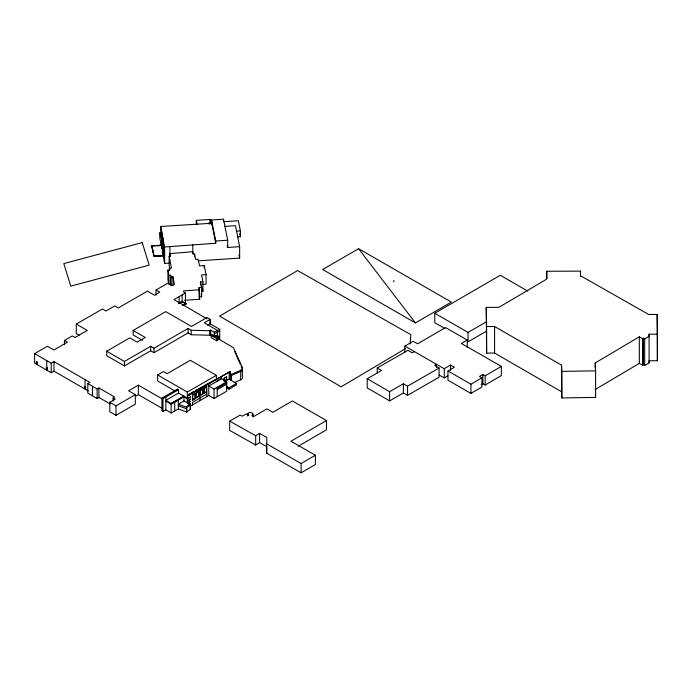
<?xml version="1.0" encoding="UTF-8"?>
<svg xmlns="http://www.w3.org/2000/svg" width="692" height="692" viewBox="0 0 692 692"><rect width="100%" height="100%" fill="white"/><g stroke="black" fill="none" stroke-linecap="round" stroke-linejoin="round"><path stroke-width="1.04" d="M210.714 330.145L209.659 330.75L191.226 330.266L188.068 328.44L188.068 332.921L191.226 334.746L209.659 335.231L210.714 334.625L210.714 330.145L214.295 332.212L217.409 330.439L217.418 336.84M482.843 374.484L482.843 383.697L485.135 385.02L485.135 375.808L482.843 374.484L479.478 376.439L481.909 377.832L481.909 387.044L470.932 393.411L447.975 380.211L447.975 370.998L454.384 367.27L450.561 365.056L444.264 368.706L436.496 364.329L436.496 367.391L436.496 364.329L404.872 346.087L404.872 352.228M253.004 413.894L251.853 415.338L253.826 416.463L266.904 408.868L272.864 412.285L292.37 400.971L326.494 420.563L290.925 441.211L315.37 455.241L315.37 464.522L301.107 472.809L266.688 453.139L266.775 437.387L259.578 433.356L255.677 435.735L255.677 445.008L229.683 430.398L229.683 421.125L240.115 415.105L242.235 416.169L246.049 414.015L248.774 415.347L247.658 413.98C248.48 412.025 252.078 412.025 253.004 413.894L253.004 416.982M266.688 453.139L266.757 447.741M410.105 343.959L410.858 334.668L297.595 270.572L219.58 316.114L341.147 386.811L405.296 348.777M393.809 280.502L393.809 281.834M171.106 412.977L171.106 403.488L165.846 400.348L178.527 393.03L178.527 389.734L165.846 397.052L165.846 409.828L171.106 412.977L178.337 408.946L186.754 412.077L186.754 407.095L190.205 404.154L186.563 407.017L186.563 412M186.754 412.077L190.369 409.223L190.369 404.249M255.677 445.008L259.578 442.629L259.578 433.356M214.044 398.54L214.044 389.06L208.785 386.015L221.561 378.775L226.717 381.75L226.717 391.231L214.044 398.54L208.785 395.495L208.785 383.74L187.298 395.824L230.324 371.431L187.662 396.032L187.662 403.055L190.205 404.413L186.563 407.277L178.337 404.214L184.003 400.945L187.662 403.055M192.437 400.192L195.3 398.488L195.3 393.203L192.437 394.907L192.437 400.192L195.3 398.488M188.838 404.586L190.542 403.955M190.049 406.368L208.785 395.495M595.215 368.248L595.215 362.928L639.322 336.822L642.574 338.656L643.396 338.172L644.684 338.907L649.113 336.295L649.087 334.184L657.4 334.158L657.4 360.722L649.087 360.748L649.113 362.859L644.684 365.471L643.396 364.736L642.574 365.22L639.322 363.387L595.215 389.492M404.872 346.087L413.185 341.277L417.579 343.812L445.527 327.575L467.264 340.023L461.339 343.474L501.337 366.379L501.337 375.592L485.135 385.02M298.217 446.253L326.494 429.836L326.494 420.563M301.107 472.809L301.107 463.528L315.37 455.241M485.135 375.808L501.337 366.379M142.457 340.326L133.132 334.937L133.132 330.456L145.259 337.462L137.172 342.133L129.793 337.869L106.698 351.207L106.698 355.688L124.448 365.93L150.692 350.775L154.005 352.686L154.005 348.206L188.068 328.44M154.005 352.686L188.068 332.921M358.568 248.705L322.654 269.517L415.425 322.896L451.348 302.075L358.568 248.705L415.425 322.896M162.386 398.999L138.348 385.15L128.6 390.798L135.321 394.665L135.321 404.145L115.988 415.338L109.794 411.766L109.794 402.286L115.192 399.154L113.081 397.952L113.081 401.118M115.988 415.338L115.988 405.849L135.321 394.665M135.693 396.179L138.348 394.639L138.348 385.15M444.939 328.562L434.766 322.714L434.766 313.286L500.281 275.278L527.84 291.124M486.493 331.165L468.06 341.857L468.06 332.428L486.493 321.737M439.083 375.003L444.264 377.918L447.862 375.834M470.932 393.411L470.932 384.198L481.909 377.832M481.165 384.674L482.843 383.697M34.6 353.621L51.217 363.231L53.967 361.656L85.055 379.631L85.055 389.12L53.967 371.137L51.217 372.72L34.6 363.11L34.6 353.621L47.419 346.234L53.907 349.979L67.453 342.177L64.46 340.455L64.46 344.668M64.46 340.455L72.34 335.905L75.091 337.497L87.322 330.447L76.293 324.064L102.433 309.004L105.928 311.019L114.803 305.899L118.332 307.94L147.413 291.168L154.437 295.216L159.765 292.154L156.011 289.983L156.011 295.25M156.011 289.983L167.741 283.218L172.04 285.701L174.375 284.351L172.965 276.731L171.01 276.852L170.716 275.252L168.917 275.373L167.931 270.088L169.739 269.975L169.402 268.159L171.4 268.029L169.168 256.187L170.379 256.109L169.912 253.618L192.809 251.715L193.293 254.137L194.573 254.05L195.654 259.413L198.146 259.24L199.495 265.866L204.226 265.546L206.086 274.629L206.086 284.109L202.445 284.36M133.132 330.456L165.751 311.625L191.476 326.477L207.02 317.498L210.221 319.349L210.256 323.856M106.698 351.207L124.448 361.449L150.692 346.294L154.005 348.206M110.037 403.86L98.921 397.45L97.122 398.488L87.823 393.099L87.823 383.61L89.882 382.425L85.055 379.631M97.122 398.488L97.122 388.999L98.921 387.961L114.664 397.044L113.081 397.952M207.609 325.257L210.143 323.795L210.221 319.349L204.261 322.74L217.409 330.439M217.15 330.802L219.719 329.323L219.719 338.795L219.07 339.167L218.421 338.795L218.421 336.122L219.07 336.494L219.07 339.167M211.181 335.438L212.47 334.694L217.98 337.895L217.98 340.057L216.708 340.793L211.181 337.601L211.181 335.438L216.708 338.63L217.98 337.895M217.15 332.48L219.719 331.001M217.288 337.523L219.719 336.122M218.421 338.795L219.07 338.423M175.673 391.378L157.629 380.963L157.629 374.952L163.537 371.543L167.179 373.645L190.335 360.272L216.362 375.306L216.362 379.043L195.966 390.34M178.527 389.734L177.472 389.129L161.954 398.064L161.954 410.84L162.983 411.472L165.846 409.828M157.629 374.952L187.298 392.087L216.362 375.306M184.003 396.187L171.106 403.488L184.003 396.187L184.003 400.945M216.362 381.309L220.886 378.697M224.839 380.799L226.708 379.718L226.708 376.682L224.018 378.239L224.018 381.275M224.943 381.543L229.173 379.104L229.173 372.106M214.044 389.06L226.717 381.75M217.21 388.368L226.717 382.884M217.21 389.683L226.717 384.198M226.717 386.473L229 387.797L236.508 383.524L236.508 384.899L229 389.163L226.717 387.849M414.447 351.562L412.233 352.842L407.908 350.342L377.235 367.988L377.235 373.092M436.496 364.329L434.602 365.419L439.083 368.023L439.083 377.209L407.536 395.348L403.393 392.961L389.613 400.884L367.218 387.901L367.218 378.714L381.526 370.48L377.235 367.988M367.218 378.714L389.613 391.698L403.393 383.775L407.536 386.162L439.083 368.023M162.983 411.472L162.983 398.696L165.846 397.052M206.943 318.839L174.003 299.567L185.456 293.045L185.456 302.534M178.761 303.295L182.134 301.375L186.036 303.71L183.484 305.518M178.761 303.676L182.134 301.755L186.036 304.091L183.778 305.336M214.295 333.881L217.409 332.108M217.409 334.919L214.295 336.684L214.295 332.212M215.074 336.623L217.409 335.291M179.15 303.061L182.134 301.375M206.813 391.845L203.846 393.523L203.846 388.238L206.813 386.56L206.813 396.603M206.813 394.103L192.437 402.441L192.437 404.941M182.636 305.613L186.036 303.71L183.025 305.397M192.255 392.39L194.115 391.369M188.579 394.509L197.073 390.176M229.934 373.472L231.465 374.346L240.73 370.289A4.446 2.569 0 0 0 242.364 367.582L233.498 347.721L217.669 338.457L217.669 339.582M234.242 382.615L240.73 379.77A4.446 2.569 0 0 0 242.364 377.062L242.364 367.582M209.65 223.75L211.735 223.257L215.748 243.238L164.635 246.992L160.734 226.492L211.735 223.257M153.191 252.571L151.782 245.937L161.746 245.176L163.71 255.85L154.091 256.498L151.782 245.937L161.746 245.176L162.983 252.052M157.093 245.911L159.887 245.686M199.14 287.474L201.657 287.292L201.657 296.781L199.14 296.963L199.14 287.474L199.625 299.255L184.626 300.293M206.086 274.629L201.528 274.94L202.938 281.748L202.938 291.237L201.346 291.341M200.55 285.078L200.55 281.912L202.938 281.748M199.625 289.775L183.553 290.882L183.795 292.076L185.456 293.045M196.338 224.32L196.338 220.35L210.057 219.433L210.887 223.577M209.365 224.199L209.088 222.763L211.302 222.625L211.527 223.741L211.527 219.995L223.499 219.191L227.694 240.21L227.694 247.485L239.657 246.689L239.657 258.09L198.137 260.849M223.386 221.708L238.368 220.713L240.383 230.886L240.383 236.742L237.434 236.932M224.493 226.405L235.47 225.67L239.657 246.689M236.456 231.145L240.383 230.886M211.527 219.995L215.748 241.006L227.694 240.21M159.099 255.798L163.71 255.486L154.091 256.127L151.782 245.937M159.099 256.17L154.091 256.127M162.983 238.282L162.983 254.725L164.635 263.436L168.857 263.168M561.532 365.16L561.817 371.379L595.604 370.834L595.604 397.39L561.817 397.943L561.532 365.16L494.572 326.503L486.623 326.563L486.225 307.412L498.906 307.317L544.915 280.208L546.853 278.729L546.732 271.255L580.501 271.134L580.51 275.719L648.698 314.505L657.175 314.471L657.4 334.158M486.225 307.412L486.623 353.128L494.572 353.058L561.532 391.724M178.337 405.754L186.563 408.808M190.369 409.223L190.205 404.154M229.683 421.125L255.677 435.735M259.578 442.629L266.775 446.66M230.324 374.83L231.465 375.471L240.73 371.414A4.446 2.569 0 0 0 242.364 368.706L241.093 365.869M266.688 443.866L301.107 463.528M434.766 313.286L468.06 332.428M447.975 370.998L470.932 384.198M109.794 402.286L115.988 405.849M210.143 323.795L219.719 329.323M210.714 334.625L213.395 336.174M178.527 393.03L187.298 398.09M187.298 398.834L184.003 396.94L171.106 404.24L165.846 401.092M138.348 394.639L162.386 408.479M87.823 383.61L97.122 388.999M88.273 390.98L84.632 388.757L84.632 386.309L85.687 386.923L85.687 389.371M79.052 335.144L76.293 333.544L76.293 324.064M229.173 379.104L236.508 383.524M161.954 398.064L162.983 398.696M234.761 351.683L240.254 363.975M199.14 296.963L199.625 299.255M202.332 288.313L202.938 291.237M200.55 281.912L201.657 287.292M201.104 294.091L201.657 296.781M239.778 233.688L240.383 236.742M239.025 254.933L239.657 258.09M227.27 245.383L227.694 247.485M162.386 248.558L163.71 255.858M160.734 235.237L164.635 255.737M161.167 245.21L159.826 238.16L159.826 232.59L160.734 237.365L160.734 226.492M196.338 220.35L197.125 224.511M169.912 269.62L169.168 265.667L169.168 256.187M168.64 282.57L168.485 279.257M168.718 283.798L167.931 279.568L167.931 270.088M595.215 362.928L595.604 370.834M595.457 394.431L595.604 397.39M657.4 360.722L657.175 314.471M649.087 334.184L649.113 362.859M644.684 338.907L644.684 365.471M643.396 338.172L643.396 364.736M642.574 338.656L642.574 365.22M639.322 336.822L639.322 363.387M580.501 271.134L580.501 276.445M561.817 371.379L561.817 397.943M546.732 271.255L546.732 278.694M494.572 326.503L494.572 353.058M486.623 326.563L486.623 353.128M467.264 340.023L467.264 347.185M450.561 365.056L450.561 370.177M444.264 368.706L444.264 377.918M407.536 386.162L407.536 395.348M403.393 383.775L403.393 392.961M389.613 391.698L389.613 400.884M247.874 413.479L247.874 415.537M247.658 413.98L247.658 416.048M240.73 370.289L240.73 379.77M233.438 385.228L233.438 386.603M231.465 374.346L231.465 380.695M230.324 371.431L230.324 380.055M229 387.797L229 389.163M227.703 387.044L227.703 388.411M223.499 219.191L223.499 221.276M221.561 376.509L221.561 378.775M217.21 387.235L217.21 396.724M216.708 338.63L216.708 340.793M215.748 241.006L215.748 243.238M211.735 221.025L211.735 224.77M210.057 219.433L210.057 223.473M209.659 330.75L209.659 335.231M204.226 265.546L204.226 267.657M200.005 388.679L200.005 400.434M194.573 254.05L194.573 256.152M192.809 244.76L192.809 253.826M191.226 330.266L191.226 334.746M187.298 392.087L187.298 402.848M182.134 294.948L182.134 302.326M179.15 296.634L179.15 302.958M178.337 399.466L178.337 408.946M177.472 389.129L177.472 390.15M174.721 402.225L174.721 410.962M172.965 276.731L172.965 285.165M171.01 276.852L171.01 285.286M170.716 275.252L170.716 284.741M169.912 246.655L169.912 256.775M169.402 268.159L169.402 270.261M168.917 275.373L168.917 283.807M164.635 246.992L164.635 263.436M162.386 235.168L162.386 251.611M161.746 231.785L161.746 248.229M150.692 346.294L150.692 350.775M124.448 361.449L124.448 365.93M98.921 387.961L98.921 397.45M92.46 386.292L92.46 395.781M53.967 361.656L53.967 371.137M51.217 363.231L51.217 372.72M46.762 360.662L46.762 370.142M199.858 390.487L199.858 395.772L202.86 394.077L202.86 388.792L199.858 390.487M198.985 391.041L196.13 392.736L196.13 398.021L198.985 396.326L198.985 391.041M194.98 393.774L192.748 395.097L192.748 399.63L194.98 398.307L194.98 393.774M198.665 391.611L196.45 392.926L196.45 397.459L198.665 396.144L198.665 391.611M190.473 396.836L187.921 398.73L190.473 396.836M190.482 399.076L187.93 400.971L190.482 399.076M190.525 401.325L187.982 403.228L190.525 401.325M226.492 377.062L224.234 378.36L224.234 380.894L226.492 379.588L226.492 377.062M202.531 389.354L200.196 390.669L200.196 395.201L202.531 393.886L202.531 389.354M206.458 387.139L204.175 388.428L204.175 392.961L206.458 391.672L206.458 387.139M142.241 242.589L63.794 263.583L70.757 286.133L149.204 265.131L142.241 242.589M37.368 362.141L36.304 361.527L36.304 363.975L37.368 364.589L37.368 362.141M47.402 367.945L46.338 367.331L46.338 369.788L47.402 370.393L47.402 367.945"/></g></svg>
